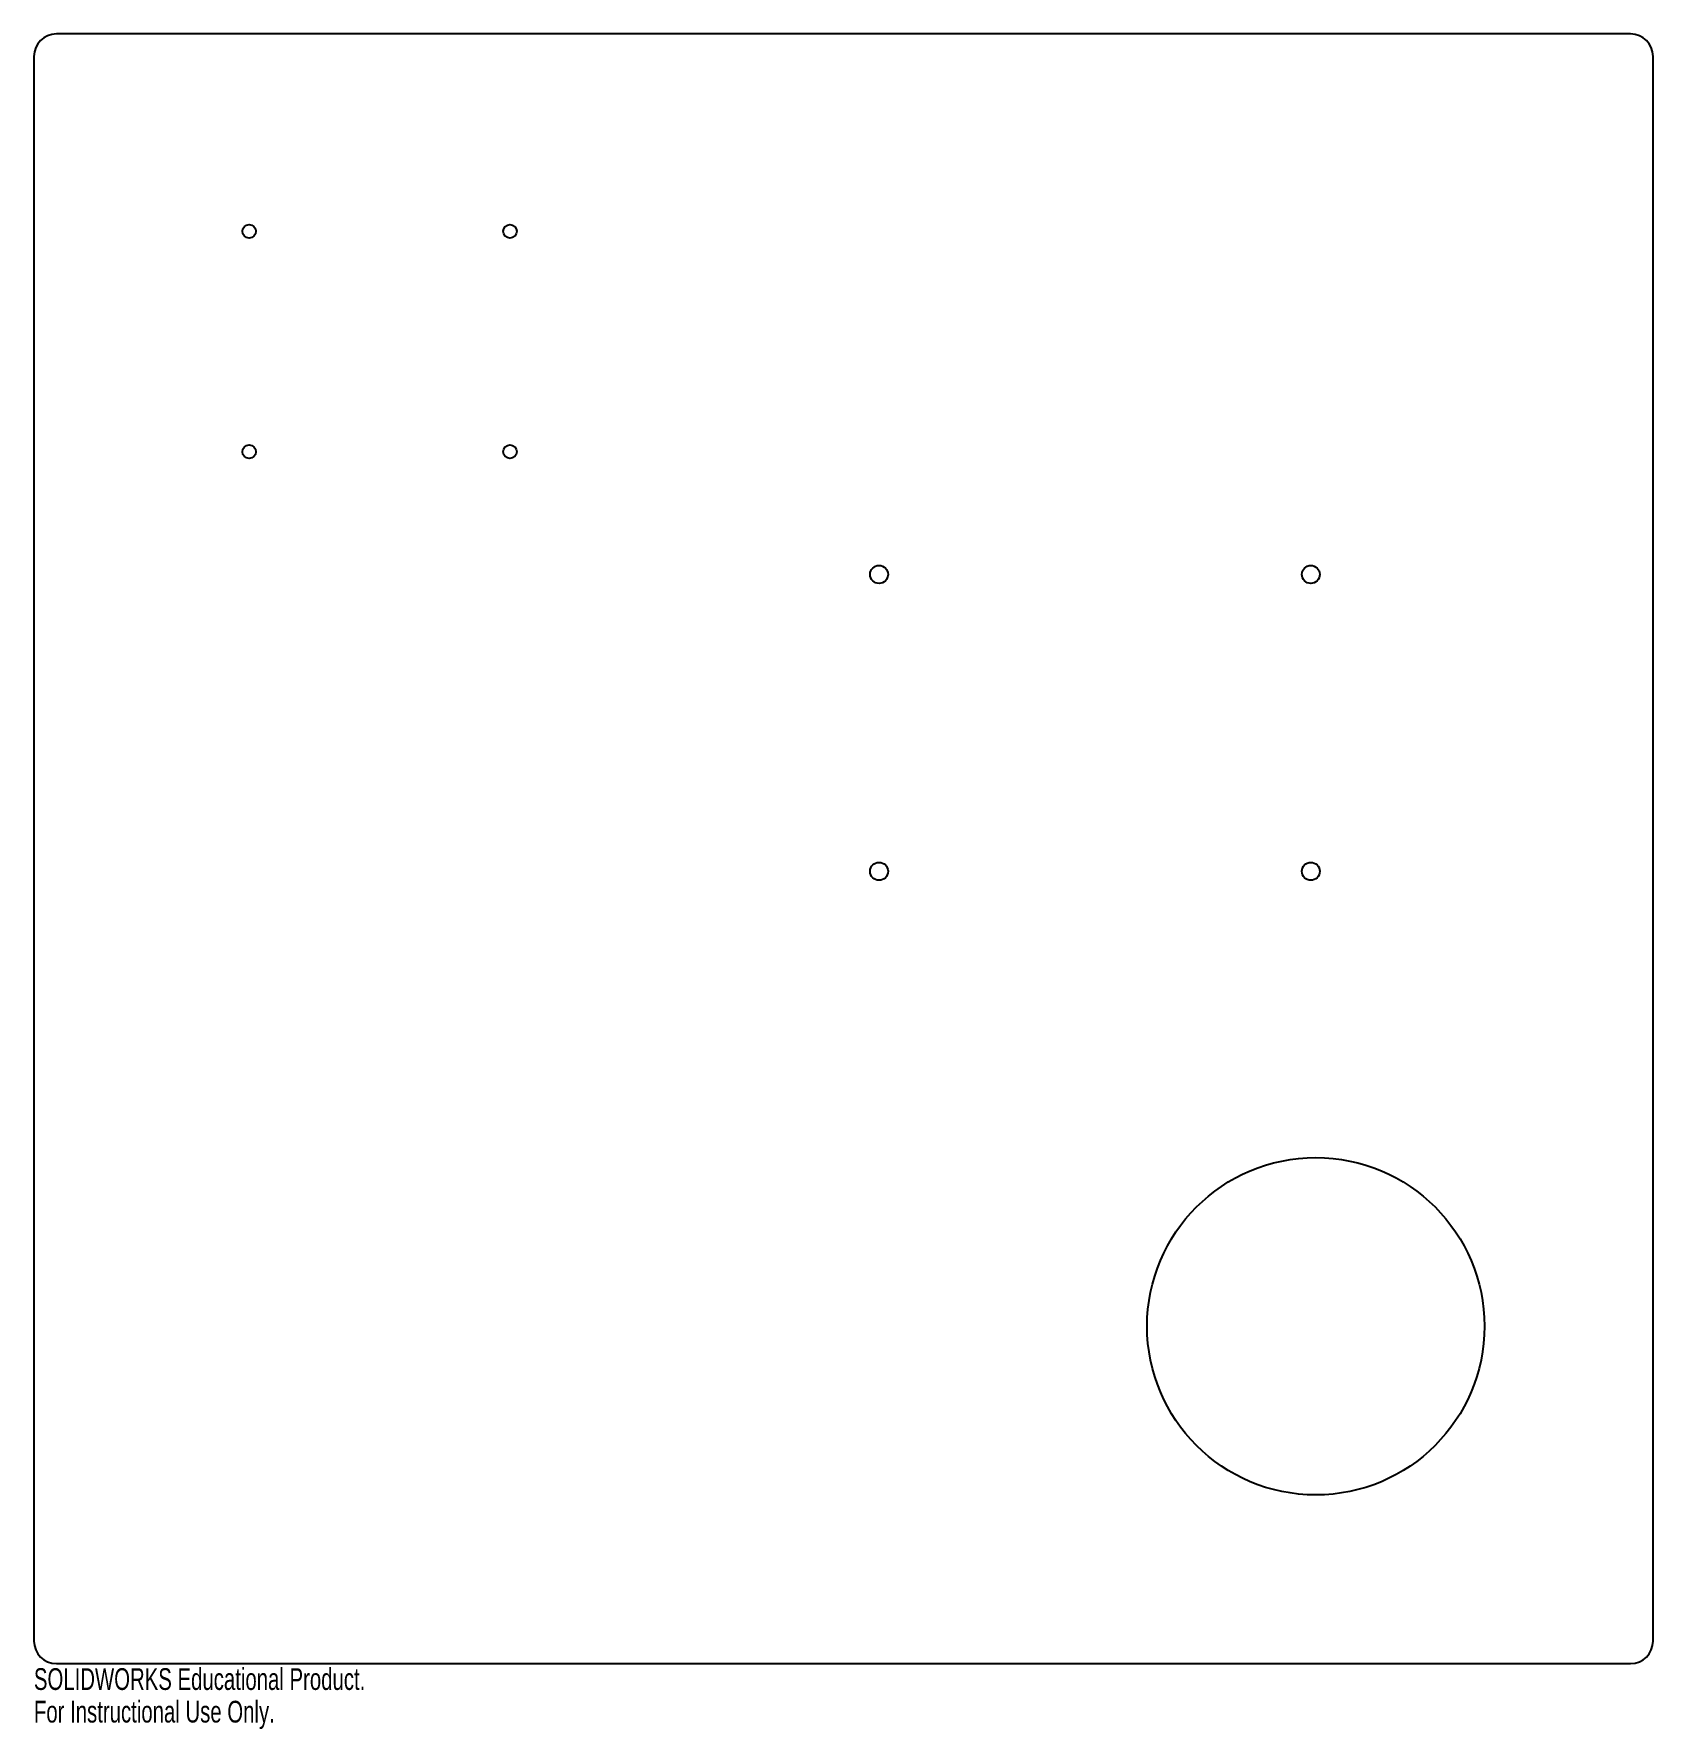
# Model space of a CAD drawing. Header units: millimetres. Extents: x -180 to 180, y -196 to 181.
import ezdxf

# ---------------------------------------------------------------- set-up
doc = ezdxf.new("R2010")
doc.units = ezdxf.units.MM
doc.styles.add('SLDTEXTSTYLE0', font='TXT', dxfattribs={"width": 0.7})

msp = doc.modelspace()

# ---------------------------------------------------------------- linework, layer by layer
at = {"color": 7, "linetype": 'Continuous', "lineweight": 25}
for p, q in [((175, 181.16), (-175, 181.16)), ((-180, 176.16), (-180, -176.16)), ((180, -176.16), (180, 176.16)), ((-175, -181.16), (175, -181.16))]:
    msp.add_line(p, q, dxfattribs=at)
for centre, radius in [((-132.15, 137.27), 1.5), ((-74.15, 137.27), 1.5), ((-132.15, 88.27), 1.5), ((-74.15, 88.27), 1.5), ((7.9, 60.98), 2), ((103.9, 60.98), 2), ((7.9, -5.02), 2), ((103.9, -5.02), 2), ((105, -106.16), 37.5)]:
    msp.add_circle(centre, radius, dxfattribs=at)
for centre, start, end in [((-175, 176.16), 90, 180), ((175, 176.16), 0, 90), ((-175, -176.16), 180, 270), ((175, -176.16), 270, 0)]:
    msp.add_arc(centre, 5, start, end, dxfattribs=at)

# ---------------------------------------------------------------- texts
at = {"color": 7, "linetype": 'Continuous', "char_height": 4.8336, "attachment_point": 1, "style": 'SLDTEXTSTYLE0'}
for s, insert in [('SOLIDWORKS Educational Product.', (-180, -182.18)), ('For Instructional Use Only.', (-180, -189.43))]:
    msp.add_mtext(s, dxfattribs=dict(at, insert=insert))

doc.saveas('drawing.dxf')
